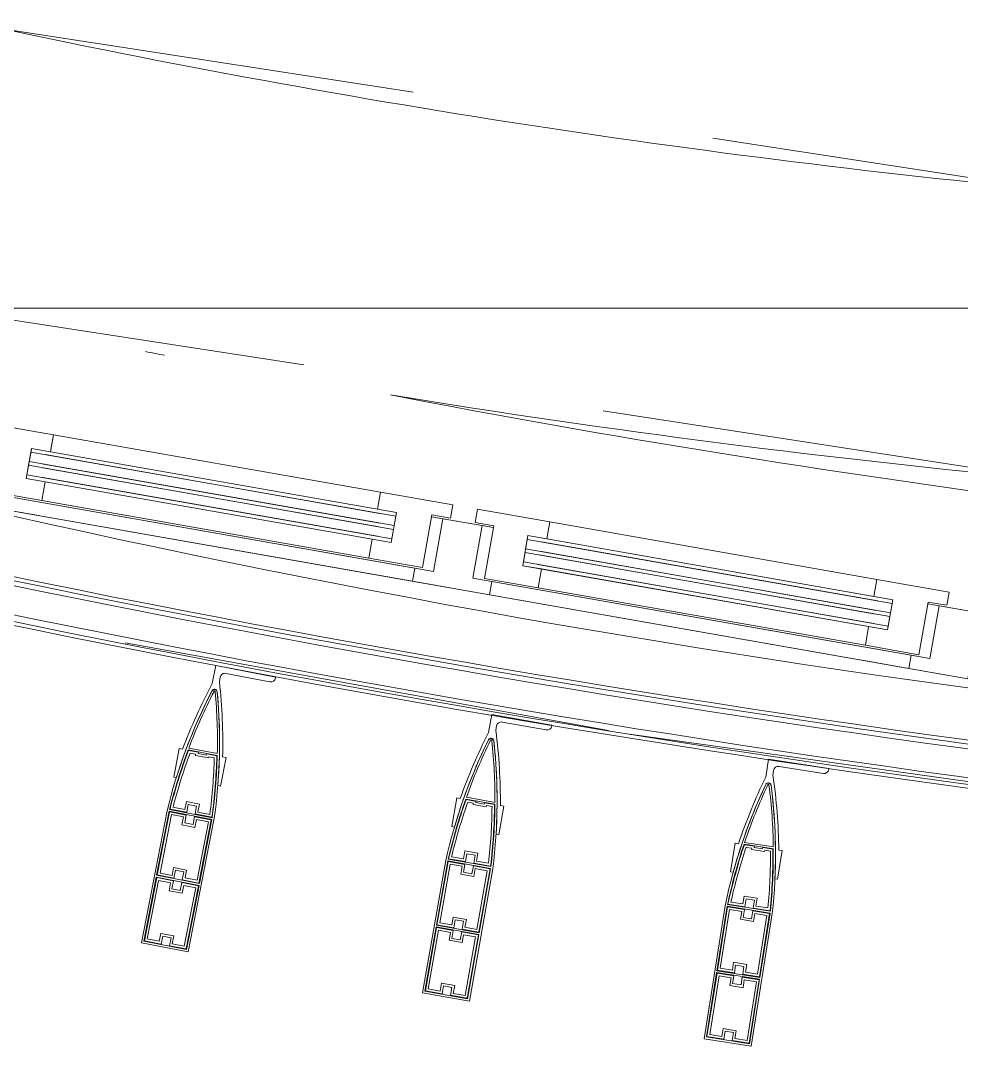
# Model space of a CAD drawing. Header units: millimetres. Extents: x 48966 to 155647, y -43515 to 26217.
# Drawn here: x 76086 to 77072, y -32162 to -31082 of the extents above; entities that cross this region are included whole.
import ezdxf

# ---------------------------------------------------------------- set-up
doc = ezdxf.new("R2010")
doc.units = ezdxf.units.MM
doc.linetypes.add('Осевые', pattern=[6350, 1270, -952.5, 3175, -952.5])
doc.linetypes.add('Сверху', pattern=[793.75, 476.25, -317.5])
for name, color, linetype, lineweight in [('Каркас_Импост', 7, 'Continuous', 9), ('Обобщенные модели', 7, 'Continuous', 9), ('Обобщенные модели-1', 7, 'Continuous', 18), ('Окна', 7, 'Continuous', 9), ('Окна-2', 7, 'Сверху', 9), ('Оси-2', 7, 'Осевые', 9), ('Остекление', 7, 'Continuous', 9), ('Стены', 7, 'Continuous', 9)]:
    doc.layers.add(name, color=color, linetype=linetype, lineweight=lineweight)
doc.layers.add('Окна-1', color=7, linetype='Continuous', lineweight=9, true_color=0x804000)

# ---------------------------------------------------------------- blocks, each defined once
blk = doc.blocks.new('Обвязочная балка 1 - Обвязочная балка 1-1451838-План 5-го этажа на отм_ _12_600')
at = {"layer": 'Обобщенные модели'}
for p, q in [((76195.6, -31733.6), (76701.7, -31825.4)), ((76723.8, -31829.3), (77252, -31903.4))]:
    blk.add_line(p, q, dxfattribs=at)
for radius in [15010.6, 15040.5]:
    blk.add_arc((79108.1, -16972), radius, 251.69985, 270.11242, dxfattribs=at)
at = {"layer": 'Обобщенные модели-1'}
for radius in [15001.4, 15005.4, 15047.4, 15051.4]:
    blk.add_arc((79108.1, -16972), radius, 251.69985, 270.11242, dxfattribs=at)
blk = doc.blocks.new('Профиль ламели685 - Профиль ламели-1667618-План 5-го этажа на отм_ _12_600')
at = {"layer": 'Обобщенные модели-1'}
for p, q in [((89806.9, 24507.1), (89806.9, 24366.2)), ((89856.9, 24507.1), (89806.9, 24507.1)), ((89809.1, 24436.5), (89809.1, 24504.9)), ((89809.1, 24504.9), (89854.7, 24504.9)), ((89827.4, 24504.4), (89809.6, 24504.4)), ((89809.6, 24504.4), (89809.6, 24437)), ((89812.1, 24439.5), (89812.1, 24501.9)), ((89812.1, 24501.9), (89824.9, 24501.9)), ((89824.9, 24501.9), (89824.9, 24493.5)), ((89827.4, 24496), (89827.4, 24504.4)), ((89854.2, 24504.4), (89836.3, 24504.4)), ((89836.3, 24504.4), (89836.3, 24496)), ((89838.8, 24493.5), (89838.8, 24501.9)), ((89838.8, 24501.9), (89851.7, 24501.9)), ((89851.7, 24501.9), (89851.7, 24439.5)), ((89854.2, 24437), (89854.2, 24504.4)), ((89854.7, 24504.9), (89854.7, 24436.5)), ((89856.9, 24366.2), (89856.9, 24507.1)), ((89824.9, 24493.5), (89838.8, 24493.5)), ((89836.3, 24496), (89827.4, 24496)), ((89838.8, 24447.9), (89824.9, 24447.9)), ((89824.9, 24447.9), (89824.9, 24439.5)), ((89838.8, 24439.5), (89838.8, 24447.9)), ((89809.6, 24437), (89827.4, 24437)), ((89824.9, 24439.5), (89812.1, 24439.5)), ((89827.4, 24437), (89827.4, 24445.4)), ((89827.4, 24445.4), (89836.3, 24445.4)), ((89836.3, 24445.4), (89836.3, 24437)), ((89836.3, 24437), (89854.2, 24437)), ((89851.7, 24439.5), (89838.8, 24439.5)), ((89854.7, 24436.5), (89809.1, 24436.5)), ((89809.1, 24434.6), (89854.7, 24434.6)), ((89809.1, 24366.2), (89809.1, 24434.6)), ((89827.4, 24434.1), (89809.6, 24434.1)), ((89809.6, 24434.1), (89809.6, 24366.7)), ((89812.1, 24369.2), (89812.1, 24431.6)), ((89812.1, 24431.6), (89824.9, 24431.6)), ((89824.9, 24431.6), (89824.9, 24423.2)), ((89827.4, 24425.7), (89827.4, 24434.1)), ((89854.2, 24434.1), (89836.3, 24434.1)), ((89836.3, 24434.1), (89836.3, 24425.7)), ((89838.8, 24423.2), (89838.8, 24431.6)), ((89838.8, 24431.6), (89851.7, 24431.6)), ((89851.7, 24431.6), (89851.7, 24369.2)), ((89854.2, 24366.7), (89854.2, 24434.1)), ((89854.7, 24434.6), (89854.7, 24366.2)), ((89824.9, 24423.2), (89838.8, 24423.2)), ((89836.3, 24425.7), (89827.4, 24425.7)), ((89838.8, 24377.6), (89824.9, 24377.6)), ((89824.9, 24377.6), (89824.9, 24369.2)), ((89827.4, 24366.7), (89827.4, 24375.1)), ((89827.4, 24375.1), (89836.3, 24375.1)), ((89836.3, 24375.1), (89836.3, 24366.7)), ((89838.8, 24369.2), (89838.8, 24377.6)), ((89854.7, 24366.2), (89809.1, 24366.2)), ((89809.1, 24364.3), (89854.6, 24364.3)), ((89809.6, 24366.7), (89827.4, 24366.7)), ((89827.4, 24363.8), (89809.6, 24363.8)), ((89824.9, 24369.2), (89812.1, 24369.2)), ((89812.2, 24361.3), (89824.9, 24361.3)), ((89824.9, 24361.3), (89824.9, 24352.9)), ((89827.4, 24355.4), (89827.4, 24363.8)), ((89836.3, 24366.7), (89854.2, 24366.7)), ((89854.2, 24363.8), (89836.3, 24363.8)), ((89836.3, 24363.8), (89836.3, 24355.4)), ((89851.7, 24369.2), (89838.8, 24369.2)), ((89838.8, 24352.9), (89838.8, 24361.3)), ((89838.8, 24361.3), (89851.5, 24361.3)), ((89824.9, 24352.9), (89838.8, 24352.9)), ((89836.3, 24355.4), (89827.4, 24355.4)), ((89809.8, 24330.1), (89806.9, 24330.1)), ((89806.9, 24330.1), (89806.9, 24299.7)), ((89856.8, 24330.1), (89853.9, 24330.1)), ((89856.8, 24299.7), (89856.8, 24330.1)), ((89806.9, 24299.7), (89810.5, 24299.7)), ((89847.4, 24299.2), (89816.3, 24299.2)), ((89816.6, 24297.3), (89847.1, 24297.3)), ((89816.8, 24299.7), (89827.4, 24299.7)), ((89824.9, 24302.2), (89818.9, 24302.2)), ((89838.8, 24303.5), (89824.9, 24303.5)), ((89824.9, 24303.5), (89824.9, 24302.2)), ((89827.4, 24299.7), (89827.4, 24301)), ((89827.4, 24301), (89836.3, 24301)), ((89836.3, 24301), (89836.3, 24299.7)), ((89836.3, 24299.7), (89846.9, 24299.7)), ((89838.8, 24302.2), (89838.8, 24303.5)), ((89844.8, 24302.2), (89838.8, 24302.2)), ((89853.2, 24299.7), (89856.8, 24299.7)), ((89828.9, 24223), (89828.9, 24218.1)), ((89835.9, 24207.1), (89835.9, 24226.3)), ((89823.9, 24213.1), (89776.9, 24213.1)), ((89771.9, 24208.1), (89771.9, 24207.1)), ((89771.9, 24207.1), (89835.9, 24207.1))]:
    blk.add_line(p, q, dxfattribs=at)
for centre, radius, start, end in [((90380.6, 24394.6), 574.5, 182.8338, 196.2258), ((90380.7, 24394.3), 572.3, 183.0109, 189.5715), ((90380.4, 24395.9), 571.8, 183.2193, 189.6867), ((90380.5, 24395.6), 569.3, 183.4571, 189.4457), ((89283.1, 24394.6), 574.5, 343.7742, 357.1662), ((89283.2, 24395.6), 569.3, 350.5543, 356.5429), ((89283.3, 24395.9), 571.8, 350.3133, 356.7807), ((89283, 24394.3), 572.3, 350.4285, 356.9891), ((90380.6, 24394.6), 574.5, 186.4465, 196.2576), ((89283.1, 24394.6), 574.5, 343.7424, 353.5535), ((90377.1, 24394.6), 574.5, 189.5084, 197.3712), ((90349, 24386.8), 539.8, 189.5428, 196.4344), ((89314.7, 24386.8), 539.8, 343.5656, 350.4572), ((89286.6, 24394.6), 574.5, 342.9661, 350.4916), ((89831.9, 24235.1), 3, 200, 340), ((89831.9, 24234.5), 2.84, 196.2576, 343.7424), ((89831.9, 24234.2), 0.645, 196.4344, 343.5656), ((89776.9, 24208.1), 5, 90, 180), ((89823.9, 24218.1), 5, 270, 0)]:
    blk.add_arc(centre, radius, start, end, dxfattribs=at)
blk = doc.blocks.new('Профиль ламели686 - Профиль ламели-1667888-План 5-го этажа на отм_ _12_600')
at = {"layer": 'Обобщенные модели-1'}
for p, q in [((89806.9, 24507.1), (89806.9, 24366.2)), ((89856.9, 24507.1), (89806.9, 24507.1)), ((89809.1, 24436.5), (89809.1, 24504.9)), ((89809.1, 24504.9), (89854.7, 24504.9)), ((89827.4, 24504.4), (89809.6, 24504.4)), ((89809.6, 24504.4), (89809.6, 24437)), ((89812.1, 24439.5), (89812.1, 24501.9)), ((89812.1, 24501.9), (89824.9, 24501.9)), ((89824.9, 24501.9), (89824.9, 24493.5)), ((89827.4, 24496), (89827.4, 24504.4)), ((89854.2, 24504.4), (89836.3, 24504.4)), ((89836.3, 24504.4), (89836.3, 24496)), ((89838.8, 24493.5), (89838.8, 24501.9)), ((89838.8, 24501.9), (89851.7, 24501.9)), ((89851.7, 24501.9), (89851.7, 24439.5)), ((89854.2, 24437), (89854.2, 24504.4)), ((89854.7, 24504.9), (89854.7, 24436.5)), ((89856.9, 24366.2), (89856.9, 24507.1)), ((89824.9, 24493.5), (89838.8, 24493.5)), ((89836.3, 24496), (89827.4, 24496)), ((89838.8, 24447.9), (89824.9, 24447.9)), ((89824.9, 24447.9), (89824.9, 24439.5)), ((89838.8, 24439.5), (89838.8, 24447.9)), ((89809.6, 24437), (89827.4, 24437)), ((89824.9, 24439.5), (89812.1, 24439.5)), ((89827.4, 24437), (89827.4, 24445.4)), ((89827.4, 24445.4), (89836.3, 24445.4)), ((89836.3, 24445.4), (89836.3, 24437)), ((89836.3, 24437), (89854.2, 24437)), ((89851.7, 24439.5), (89838.8, 24439.5)), ((89854.7, 24436.5), (89809.1, 24436.5)), ((89809.1, 24434.6), (89854.7, 24434.6)), ((89809.1, 24366.2), (89809.1, 24434.6)), ((89827.4, 24434.1), (89809.6, 24434.1)), ((89809.6, 24434.1), (89809.6, 24366.7)), ((89812.1, 24369.2), (89812.1, 24431.6)), ((89812.1, 24431.6), (89824.9, 24431.6)), ((89824.9, 24431.6), (89824.9, 24423.2)), ((89827.4, 24425.7), (89827.4, 24434.1)), ((89854.2, 24434.1), (89836.3, 24434.1)), ((89836.3, 24434.1), (89836.3, 24425.7)), ((89838.8, 24423.2), (89838.8, 24431.6)), ((89838.8, 24431.6), (89851.7, 24431.6)), ((89851.7, 24431.6), (89851.7, 24369.2)), ((89854.2, 24366.7), (89854.2, 24434.1)), ((89854.7, 24434.6), (89854.7, 24366.2)), ((89824.9, 24423.2), (89838.8, 24423.2)), ((89836.3, 24425.7), (89827.4, 24425.7)), ((89838.8, 24377.6), (89824.9, 24377.6)), ((89824.9, 24377.6), (89824.9, 24369.2)), ((89827.4, 24366.7), (89827.4, 24375.1)), ((89827.4, 24375.1), (89836.3, 24375.1)), ((89836.3, 24375.1), (89836.3, 24366.7)), ((89838.8, 24369.2), (89838.8, 24377.6)), ((89854.7, 24366.2), (89809.1, 24366.2)), ((89809.1, 24364.3), (89854.6, 24364.3)), ((89809.6, 24366.7), (89827.4, 24366.7)), ((89827.4, 24363.8), (89809.6, 24363.8)), ((89824.9, 24369.2), (89812.1, 24369.2)), ((89812.2, 24361.3), (89824.9, 24361.3)), ((89824.9, 24361.3), (89824.9, 24352.9)), ((89827.4, 24355.4), (89827.4, 24363.8)), ((89836.3, 24366.7), (89854.2, 24366.7)), ((89854.2, 24363.8), (89836.3, 24363.8)), ((89836.3, 24363.8), (89836.3, 24355.4)), ((89851.7, 24369.2), (89838.8, 24369.2)), ((89838.8, 24352.9), (89838.8, 24361.3)), ((89838.8, 24361.3), (89851.5, 24361.3)), ((89824.9, 24352.9), (89838.8, 24352.9)), ((89836.3, 24355.4), (89827.4, 24355.4)), ((89809.8, 24330.1), (89806.9, 24330.1)), ((89806.9, 24330.1), (89806.9, 24299.7)), ((89856.8, 24330.1), (89853.9, 24330.1)), ((89856.8, 24299.7), (89856.8, 24330.1)), ((89806.9, 24299.7), (89810.5, 24299.7)), ((89847.4, 24299.2), (89816.3, 24299.2)), ((89816.6, 24297.3), (89847.1, 24297.3)), ((89816.8, 24299.7), (89827.4, 24299.7)), ((89824.9, 24302.2), (89818.9, 24302.2)), ((89838.8, 24303.5), (89824.9, 24303.5)), ((89824.9, 24303.5), (89824.9, 24302.2)), ((89827.4, 24299.7), (89827.4, 24301)), ((89827.4, 24301), (89836.3, 24301)), ((89836.3, 24301), (89836.3, 24299.7)), ((89836.3, 24299.7), (89846.9, 24299.7)), ((89838.8, 24302.2), (89838.8, 24303.5)), ((89844.8, 24302.2), (89838.8, 24302.2)), ((89853.2, 24299.7), (89856.8, 24299.7)), ((89828.9, 24223), (89828.9, 24218.1)), ((89835.9, 24207.1), (89835.9, 24226.3)), ((89823.9, 24213.1), (89776.9, 24213.1)), ((89771.9, 24208.1), (89771.9, 24207.1)), ((89771.9, 24207.1), (89835.9, 24207.1))]:
    blk.add_line(p, q, dxfattribs=at)
for centre, radius, start, end in [((90380.6, 24394.6), 574.5, 182.8338, 196.2258), ((90380.7, 24394.3), 572.3, 183.0109, 189.5715), ((90380.4, 24395.9), 571.8, 183.2193, 189.6867), ((90380.5, 24395.6), 569.3, 183.4571, 189.4457), ((89283.1, 24394.6), 574.5, 343.7742, 357.1662), ((89283.2, 24395.6), 569.3, 350.5543, 356.5429), ((89283.3, 24395.9), 571.8, 350.3133, 356.7807), ((89283, 24394.3), 572.3, 350.4285, 356.9891), ((90380.6, 24394.6), 574.5, 186.4465, 196.2576), ((89283.1, 24394.6), 574.5, 343.7424, 353.5535), ((90377.1, 24394.6), 574.5, 189.5084, 197.3712), ((90349, 24386.8), 539.8, 189.5428, 196.4344), ((89314.7, 24386.8), 539.8, 343.5656, 350.4572), ((89286.6, 24394.6), 574.5, 342.9661, 350.4916), ((89831.9, 24235.1), 3, 200, 340), ((89831.9, 24234.5), 2.84, 196.2576, 343.7424), ((89831.9, 24234.2), 0.645, 196.4344, 343.5656), ((89776.9, 24208.1), 5, 90, 180), ((89823.9, 24218.1), 5, 270, 0)]:
    blk.add_arc(centre, radius, start, end, dxfattribs=at)
blk = doc.blocks.new('Профиль ламели687 - Профиль ламели-1668158-План 5-го этажа на отм_ _12_600')
at = {"layer": 'Обобщенные модели-1'}
for p, q in [((89806.9, 24507.1), (89806.9, 24366.2)), ((89856.9, 24507.1), (89806.9, 24507.1)), ((89809.1, 24436.5), (89809.1, 24504.9)), ((89809.1, 24504.9), (89854.7, 24504.9)), ((89827.4, 24504.4), (89809.6, 24504.4)), ((89809.6, 24504.4), (89809.6, 24437)), ((89812.1, 24439.5), (89812.1, 24501.9)), ((89812.1, 24501.9), (89824.9, 24501.9)), ((89824.9, 24501.9), (89824.9, 24493.5)), ((89827.4, 24496), (89827.4, 24504.4)), ((89854.2, 24504.4), (89836.3, 24504.4)), ((89836.3, 24504.4), (89836.3, 24496)), ((89838.8, 24493.5), (89838.8, 24501.9)), ((89838.8, 24501.9), (89851.7, 24501.9)), ((89851.7, 24501.9), (89851.7, 24439.5)), ((89854.2, 24437), (89854.2, 24504.4)), ((89854.7, 24504.9), (89854.7, 24436.5)), ((89856.9, 24366.2), (89856.9, 24507.1)), ((89824.9, 24493.5), (89838.8, 24493.5)), ((89836.3, 24496), (89827.4, 24496)), ((89838.8, 24447.9), (89824.9, 24447.9)), ((89824.9, 24447.9), (89824.9, 24439.5)), ((89838.8, 24439.5), (89838.8, 24447.9)), ((89809.6, 24437), (89827.4, 24437)), ((89824.9, 24439.5), (89812.1, 24439.5)), ((89827.4, 24437), (89827.4, 24445.4)), ((89827.4, 24445.4), (89836.3, 24445.4)), ((89836.3, 24445.4), (89836.3, 24437)), ((89836.3, 24437), (89854.2, 24437)), ((89851.7, 24439.5), (89838.8, 24439.5)), ((89854.7, 24436.5), (89809.1, 24436.5)), ((89809.1, 24434.6), (89854.7, 24434.6)), ((89809.1, 24366.2), (89809.1, 24434.6)), ((89827.4, 24434.1), (89809.6, 24434.1)), ((89809.6, 24434.1), (89809.6, 24366.7)), ((89812.1, 24369.2), (89812.1, 24431.6)), ((89812.1, 24431.6), (89824.9, 24431.6)), ((89824.9, 24431.6), (89824.9, 24423.2)), ((89827.4, 24425.7), (89827.4, 24434.1)), ((89854.2, 24434.1), (89836.3, 24434.1)), ((89836.3, 24434.1), (89836.3, 24425.7)), ((89838.8, 24423.2), (89838.8, 24431.6)), ((89838.8, 24431.6), (89851.7, 24431.6)), ((89851.7, 24431.6), (89851.7, 24369.2)), ((89854.2, 24366.7), (89854.2, 24434.1)), ((89854.7, 24434.6), (89854.7, 24366.2)), ((89824.9, 24423.2), (89838.8, 24423.2)), ((89836.3, 24425.7), (89827.4, 24425.7)), ((89838.8, 24377.6), (89824.9, 24377.6)), ((89824.9, 24377.6), (89824.9, 24369.2)), ((89827.4, 24366.7), (89827.4, 24375.1)), ((89827.4, 24375.1), (89836.3, 24375.1)), ((89836.3, 24375.1), (89836.3, 24366.7)), ((89838.8, 24369.2), (89838.8, 24377.6)), ((89854.7, 24366.2), (89809.1, 24366.2)), ((89809.1, 24364.3), (89854.6, 24364.3)), ((89809.6, 24366.7), (89827.4, 24366.7)), ((89827.4, 24363.8), (89809.6, 24363.8)), ((89824.9, 24369.2), (89812.1, 24369.2)), ((89812.2, 24361.3), (89824.9, 24361.3)), ((89824.9, 24361.3), (89824.9, 24352.9)), ((89827.4, 24355.4), (89827.4, 24363.8)), ((89836.3, 24366.7), (89854.2, 24366.7)), ((89854.2, 24363.8), (89836.3, 24363.8)), ((89836.3, 24363.8), (89836.3, 24355.4)), ((89851.7, 24369.2), (89838.8, 24369.2)), ((89838.8, 24352.9), (89838.8, 24361.3)), ((89838.8, 24361.3), (89851.5, 24361.3)), ((89824.9, 24352.9), (89838.8, 24352.9)), ((89836.3, 24355.4), (89827.4, 24355.4)), ((89809.8, 24330.1), (89806.9, 24330.1)), ((89806.9, 24330.1), (89806.9, 24299.7)), ((89856.8, 24330.1), (89853.9, 24330.1)), ((89856.8, 24299.7), (89856.8, 24330.1)), ((89806.9, 24299.7), (89810.5, 24299.7)), ((89847.4, 24299.2), (89816.3, 24299.2)), ((89816.6, 24297.3), (89847.1, 24297.3)), ((89816.8, 24299.7), (89827.4, 24299.7)), ((89824.9, 24302.2), (89818.9, 24302.2)), ((89838.8, 24303.5), (89824.9, 24303.5)), ((89824.9, 24303.5), (89824.9, 24302.2)), ((89827.4, 24299.7), (89827.4, 24301)), ((89827.4, 24301), (89836.3, 24301)), ((89836.3, 24301), (89836.3, 24299.7)), ((89836.3, 24299.7), (89846.9, 24299.7)), ((89838.8, 24302.2), (89838.8, 24303.5)), ((89844.8, 24302.2), (89838.8, 24302.2)), ((89853.2, 24299.7), (89856.8, 24299.7)), ((89828.9, 24223), (89828.9, 24218.1)), ((89835.9, 24207.1), (89835.9, 24226.3)), ((89823.9, 24213.1), (89776.9, 24213.1)), ((89771.9, 24208.1), (89771.9, 24207.1)), ((89771.9, 24207.1), (89835.9, 24207.1))]:
    blk.add_line(p, q, dxfattribs=at)
for centre, radius, start, end in [((90380.6, 24394.6), 574.5, 182.8338, 196.2258), ((90380.7, 24394.3), 572.3, 183.0109, 189.5715), ((90380.4, 24395.9), 571.8, 183.2193, 189.6867), ((90380.5, 24395.6), 569.3, 183.4571, 189.4457), ((89283.1, 24394.6), 574.5, 343.7742, 357.1662), ((89283.2, 24395.6), 569.3, 350.5543, 356.5429), ((89283.3, 24395.9), 571.8, 350.3133, 356.7807), ((89283, 24394.3), 572.3, 350.4285, 356.9891), ((90380.6, 24394.6), 574.5, 186.4465, 196.2576), ((89283.1, 24394.6), 574.5, 343.7424, 353.5535), ((90377.1, 24394.6), 574.5, 189.5084, 197.3712), ((90349, 24386.8), 539.8, 189.5428, 196.4344), ((89314.7, 24386.8), 539.8, 343.5656, 350.4572), ((89286.6, 24394.6), 574.5, 342.9661, 350.4916), ((89831.9, 24235.1), 3, 200, 340), ((89831.9, 24234.5), 2.84, 196.2576, 343.7424), ((89831.9, 24234.2), 0.645, 196.4344, 343.5656), ((89776.9, 24208.1), 5, 90, 180), ((89823.9, 24218.1), 5, 270, 0)]:
    blk.add_arc(centre, radius, start, end, dxfattribs=at)
blk = doc.blocks.new('Окно 2-Распашное - Один переплет с многокамерным стеклопакетом - 30674-99 - ОК-1 1200-1800-V72-План 5-го этажа на отм_ _12_600')
at = {"layer": 'Каркас_Импост'}
for p, q in [((-550, 102.5), (-550, 32.5)), ((-487, 102.5), (-550, 102.5)), ((-487, 88.5), (-487, 102.5)), ((-487, 102.5), (-41, 102.5)), ((-487, 88.5), (-487, 102.5)), ((41, 102.5), (-41, 102.5)), ((-41, 102.5), (-41, 88.5)), ((-41, 88.5), (-41, 102.5)), ((41, 88.5), (41, 102.5)), ((41, 102.5), (487, 102.5)), ((41, 102.5), (41, 88.5)), ((550, 102.5), (487, 102.5)), ((487, 102.5), (487, 88.5)), ((487, 102.5), (487, 88.5)), ((550, 32.5), (550, 102.5)), ((-507, 32.5), (-507, 88.5)), ((-507, 88.5), (-487, 88.5)), ((-21, 88.5), (-507, 88.5)), ((-507, 32.5), (-507, 88.5)), ((-438, 86.5), (-495, 86.5)), ((-495, 86.5), (-495, 30.5)), ((-41, 88.5), (-487, 88.5)), ((-438, 66.5), (-438, 86.5)), ((-90, 86.5), (-438, 86.5)), ((-438, 86.5), (-438, 66.5)), ((-33, 86.5), (-90, 86.5)), ((-90, 86.5), (-90, 66.5)), ((-90, 86.5), (-90, 66.5)), ((-41, 88.5), (-21, 88.5)), ((-33, 30.5), (-33, 86.5)), ((-21, 88.5), (-21, 32.5)), ((-21, 32.5), (-21, 88.5)), ((21, 32.5), (21, 88.5)), ((21, 88.5), (41, 88.5)), ((21, 88.5), (21, 32.5)), ((507, 88.5), (21, 88.5)), ((90, 86.5), (33, 86.5)), ((33, 86.5), (33, 30.5)), ((487, 88.5), (41, 88.5)), ((90, 66.5), (90, 86.5)), ((90, 66.5), (90, 86.5)), ((438, 86.5), (90, 86.5)), ((438, 86.5), (438, 66.5)), ((495, 86.5), (438, 86.5)), ((438, 66.5), (438, 86.5)), ((487, 88.5), (507, 88.5)), ((495, 30.5), (495, 86.5)), ((507, 88.5), (507, 32.5)), ((507, 88.5), (507, 32.5)), ((-458, 34.5), (-458, 66.5)), ((-458, 66.5), (-458, 34.5)), ((-456.2, 66.5), (-438, 66.5)), ((-70, 66.5), (-456.2, 66.5)), ((-438, 66.5), (-90, 66.5)), ((-90, 66.5), (-70, 66.5)), ((-70, 66.5), (-70, 34.5)), ((-70, 66.5), (-70, 34.5)), ((70, 34.5), (70, 66.5)), ((70, 66.5), (90, 66.5)), ((458, 66.5), (70, 66.5)), ((70, 34.5), (70, 66.5)), ((90, 66.5), (438, 66.5)), ((438, 66.5), (458, 66.5)), ((458, 66.5), (458, 35.8)), ((458, 35.8), (458, 66.5)), ((-550, 32.5), (-507, 32.5)), ((-495, 32.5), (-507, 32.5)), ((-438, 34.5), (-458, 34.5)), ((-458, 34.5), (-70, 34.5)), ((-438, 16.5), (-438, 34.5)), ((-90, 34.5), (-438, 34.5)), ((-438, 34.5), (-438, 16.5)), ((-70, 34.5), (-90, 34.5)), ((-90, 34.5), (-90, 16.5)), ((-90, 34.5), (-90, 16.5)), ((-21, 32.5), (-33, 32.5)), ((-21, 32.5), (21, 32.5)), ((33, 32.5), (21, 32.5)), ((90, 34.5), (70, 34.5)), ((70, 34.5), (458, 34.5)), ((90, 16.5), (90, 34.5)), ((90, 16.5), (90, 34.5)), ((438, 34.5), (90, 34.5)), ((458, 34.5), (438, 34.5)), ((438, 34.5), (438, 16.5)), ((507, 32.5), (495, 32.5)), ((507, 32.5), (550, 32.5)), ((-495, 30.5), (-515, 30.5)), ((-515, 30.5), (-515, 16.5)), ((-13, 30.5), (-33, 30.5)), ((-13, 16.5), (-13, 30.5)), ((33, 30.5), (13, 30.5)), ((13, 30.5), (13, 16.5)), ((438, 16.5), (438, 32.3)), ((515, 30.5), (495, 30.5)), ((515, 16.5), (515, 30.5)), ((-515, 16.5), (-438, 16.5)), ((-438, 16.5), (-90, 16.5)), ((-90, 16.5), (-13, 16.5)), ((13, 16.5), (90, 16.5)), ((90, 16.5), (438, 16.5)), ((438, 16.5), (515, 16.5))]:
    blk.add_line(p, q, dxfattribs=at)
at = {"layer": 'Окна'}
for p, q in [((-437.6, 102.5), (-487, 102.5)), ((-487, 102.5), (-474.6, 102.5)), ((-53.3, 102.5), (-41, 102.5)), ((53.3, 102.5), (41, 102.5)), ((438.2, 102.5), (487, 102.5)), ((487, 102.5), (474.8, 102.5)), ((-70, 62.5), (-458, 62.5)), ((-458, 52.5), (-458, 62.5)), ((-85, 62.5), (-443, 62.5)), ((-70, 62.5), (-70, 52.5)), ((70, 52.5), (70, 62.5)), ((458, 62.5), (70, 62.5)), ((443, 62.5), (85, 62.5)), ((458, 62.5), (458, 52.5)), ((-458, 52.5), (-70, 52.5)), ((-70, 48.5), (-458, 48.5)), ((-458, 38.5), (-458, 48.5)), ((-443, 52.5), (-85, 52.5)), ((-85, 48.5), (-443, 48.5)), ((-70, 48.5), (-70, 38.5)), ((70, 52.5), (458, 52.5)), ((70, 38.5), (70, 48.5)), ((458, 48.5), (70, 48.5)), ((85, 52.5), (443, 52.5)), ((443, 48.5), (85, 48.5)), ((458, 48.5), (458, 38.5)), ((-458, 38.5), (-70, 38.5)), ((-443, 38.5), (-85, 38.5)), ((70, 38.5), (458, 38.5)), ((85, 38.5), (443, 38.5))]:
    blk.add_line(p, q, dxfattribs=at)
at = {"layer": 'Окна-1'}
for p, q in [((-600, 102.5), (-600, 32.5)), ((-550, 102.5), (-600, 102.5)), ((-550, 32.5), (-550, 102.5)), ((550, 102.5), (-550, 102.5)), ((-550, 32.5), (-550, 102.5)), ((600, 102.5), (550, 102.5)), ((550, 102.5), (550, 32.5)), ((550, 32.5), (550, 102.5)), ((600, 32.5), (600, 102.5)), ((-600, 32.5), (-550, 32.5)), ((-550, 32.5), (-495, 32.5)), ((-33, 32.5), (33, 32.5)), ((495, 32.5), (550, 32.5)), ((550, 32.5), (600, 32.5))]:
    blk.add_line(p, q, dxfattribs=at)
at = {"layer": 'Остекление'}
for p, q in [((-70, 66.5), (-458, 66.5)), ((-458, 66.5), (-458, 62.5)), ((-70, 62.5), (-70, 66.5)), ((70, 66.5), (70, 62.5)), ((458, 66.5), (70, 66.5)), ((458, 62.5), (458, 66.5)), ((-458, 62.5), (-70, 62.5)), ((70, 62.5), (458, 62.5)), ((-70, 52.5), (-458, 52.5)), ((-458, 52.5), (-458, 48.5)), ((-458, 48.5), (-70, 48.5)), ((-70, 48.5), (-70, 52.5)), ((70, 52.5), (70, 48.5)), ((458, 52.5), (70, 52.5)), ((70, 48.5), (458, 48.5)), ((458, 48.5), (458, 52.5)), ((-70, 38.5), (-458, 38.5)), ((-458, 38.5), (-458, 34.5)), ((-458, 34.5), (-70, 34.5)), ((-70, 34.5), (-70, 38.5)), ((70, 38.5), (70, 34.5)), ((458, 38.5), (70, 38.5)), ((70, 34.5), (458, 34.5)), ((458, 34.5), (458, 38.5))]:
    blk.add_line(p, q, dxfattribs=at)
blk = doc.blocks.new('M_Окно-Квадратный проем - 1200 x 1800 mm-1791807-План 5-го этажа на отм_ _12_600')
at = {"layer": 'Окна'}
for p, q in [((-608.2, -150), (-608.2, 150)), ((591.8, 150), (591.8, -150))]:
    blk.add_line(p, q, dxfattribs=at)
at = {"layer": 'Окна-2'}
for p, q in [((-608.2, 150), (591.8, 150)), ((591.8, -150), (-608.2, -150))]:
    blk.add_line(p, q, dxfattribs=at)

msp = doc.modelspace()

# ---------------------------------------------------------------- linework, layer by layer
at = {"layer": 'Оси-2'}
msp.add_line((150171.6, -31382.9), (50565.6, -31382.9), dxfattribs=at)
at = {"layer": 'Стены'}
for centre, radius, start, end in [((78109.6, -21470.7), 9834.1, 257.77285, 264.76866), ((78109.6, -21470.7), 10136.1, 259.23731, 259.351), ((78109.6, -21470.7), 10136.1, 260.71047, 264.66432), ((78673.1, -20051), 11632.7, 259.10001, 262.53576), ((78673.1, -20051), 11837.7, 256.96736, 268.831)]:
    msp.add_arc(centre, radius, start, end, dxfattribs=at)

# ---------------------------------------------------------------- block references
at = {"layer": 'Обобщенные модели'}
msp.add_blockref('Обвязочная балка 1 - Обвязочная балка 1-1451838-План 5-го этажа на отм_ _12_600', (0, 0), dxfattribs=at)
for name, p, rotation in [('Профиль ламели687 - Профиль ламели-1668158-План 5-го этажа на отм_ _12_600', (169094.6, -25136.5), 169.0000000000426), ('Профиль ламели686 - Профиль ламели-1667888-План 5-го этажа на отм_ _12_600', (169254.2, -23569), 170.0000000000641), ('Профиль ламели685 - Профиль ламели-1667618-План 5-го этажа на отм_ _12_600', (169386.3, -21999.6), 171.000000000081)]:
    msp.add_blockref(name, p, dxfattribs=dict(at, rotation=rotation))
at = {"layer": 'Окна'}
for name, p, rotation in [('M_Окно-Квадратный проем - 1200 x 1800 mm-1791807-План 5-го этажа на отм_ _12_600', (76588.7, -31322.3), 171.2707568571467), ('Окно 2-Распашное - Один переплет с многокамерным стеклопакетом - 30674-99 - ОК-1 1200-1800-V72-План 5-го этажа на отм_ _12_600', (76554.5, -31575.1), 170.0369605436117)]:
    msp.add_blockref(name, p, dxfattribs=dict(at, rotation=rotation))

doc.saveas('drawing.dxf')
